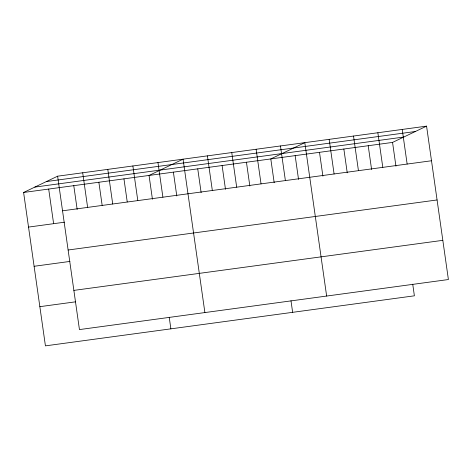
<?xml version="1.0" encoding="UTF-8"?>
<svg xmlns="http://www.w3.org/2000/svg" width="472" height="472" viewBox="0 0 472 472"><rect width="100%" height="100%" fill="white"/><g stroke="black" fill="none" stroke-linecap="round" stroke-linejoin="round"><path stroke-width="0.71" d="M412.734 284.197L414.387 295.814L45.43 345.864L23.6 192.464L57.614 176.186L426.57 126.136L448.4 279.536L79.444 329.586L57.614 176.186M23.6 192.464L392.556 142.414L426.57 126.136M46.386 181.561L415.342 131.505M34.822 187.095L403.778 137.039M62.54 210.807L431.496 160.757M28.526 227.085L64.369 222.223M68.115 250.007L437.072 199.957M34.108 266.285L69.944 261.423M73.868 290.392L442.819 240.337M39.854 306.67L75.697 301.803M402.215 129.44L407.147 164.061M392.556 142.414L395.943 166.215M377.865 132.744L382.792 167.365M368.207 145.718L371.594 169.519M353.516 136.048L358.443 170.669M343.852 149.022L347.239 172.823M329.161 139.352L334.093 173.973M319.503 152.32L322.889 176.127M326.642 296.05L304.812 142.65L270.798 158.928L274.191 182.735M295.153 155.624L298.54 179.431M280.462 145.954L285.389 180.575M290.982 300.717L292.634 312.328M256.113 149.258L261.04 183.879M246.449 162.232L249.835 186.033M231.758 152.562L236.684 187.183M222.1 165.536L225.486 189.337M207.409 155.866L212.335 190.487M197.744 168.84L201.137 192.641M204.889 312.57L183.059 159.17L149.046 175.448L152.432 199.249M173.395 172.144L176.782 195.945M157.967 162.575L162.893 197.196M169.224 317.231L170.876 328.848M132.88 165.979L137.806 200.6M123.953 178.853L127.239 201.933M107.793 169.383L112.719 204.004M98.866 182.251L102.153 205.338M82.7 172.781L87.627 207.409M73.779 185.655L77.166 209.462M48.687 189.06L53.619 223.681"/></g></svg>
